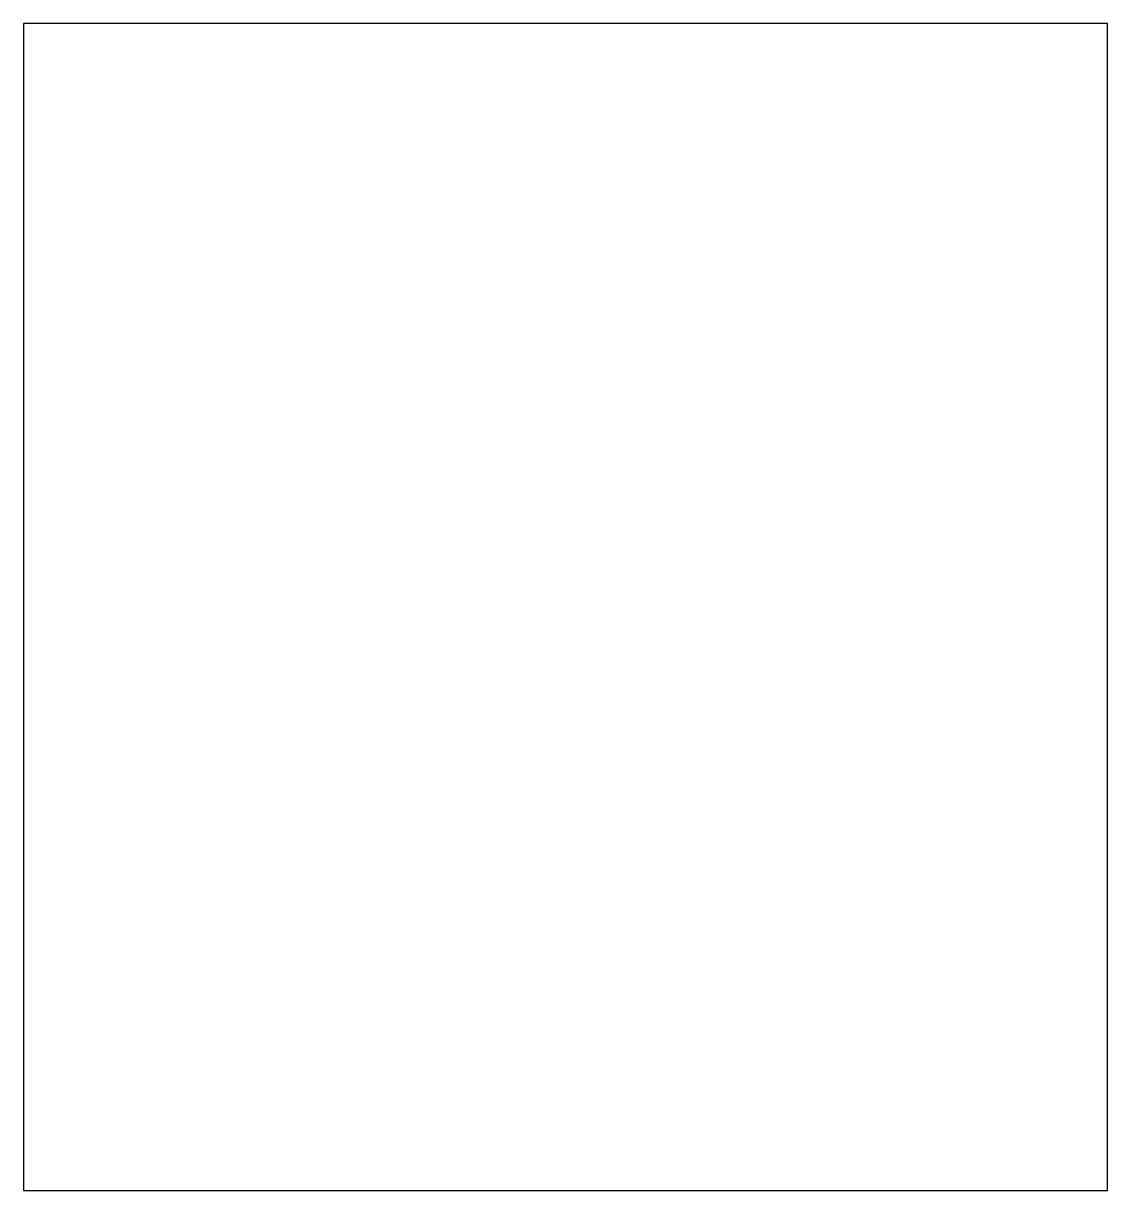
# Model space of a CAD drawing. Header units: inches. Extents: x -24.2 to -4.7, y -0.8 to 20.2.
import ezdxf

# ---------------------------------------------------------------- set-up
doc = ezdxf.new("R2010")
doc.units = ezdxf.units.IN
doc.layers.get('0').update_dxf_attribs({"linetype": 'CONTINUOUS'})

msp = doc.modelspace()

# ---------------------------------------------------------------- linework, layer by layer
msp.add_lwpolyline([(-24.25, -0.75), (-4.75, -0.75), (-4.75, 20.25), (-24.25, 20.25)], close=True)

doc.saveas('drawing.dxf')
